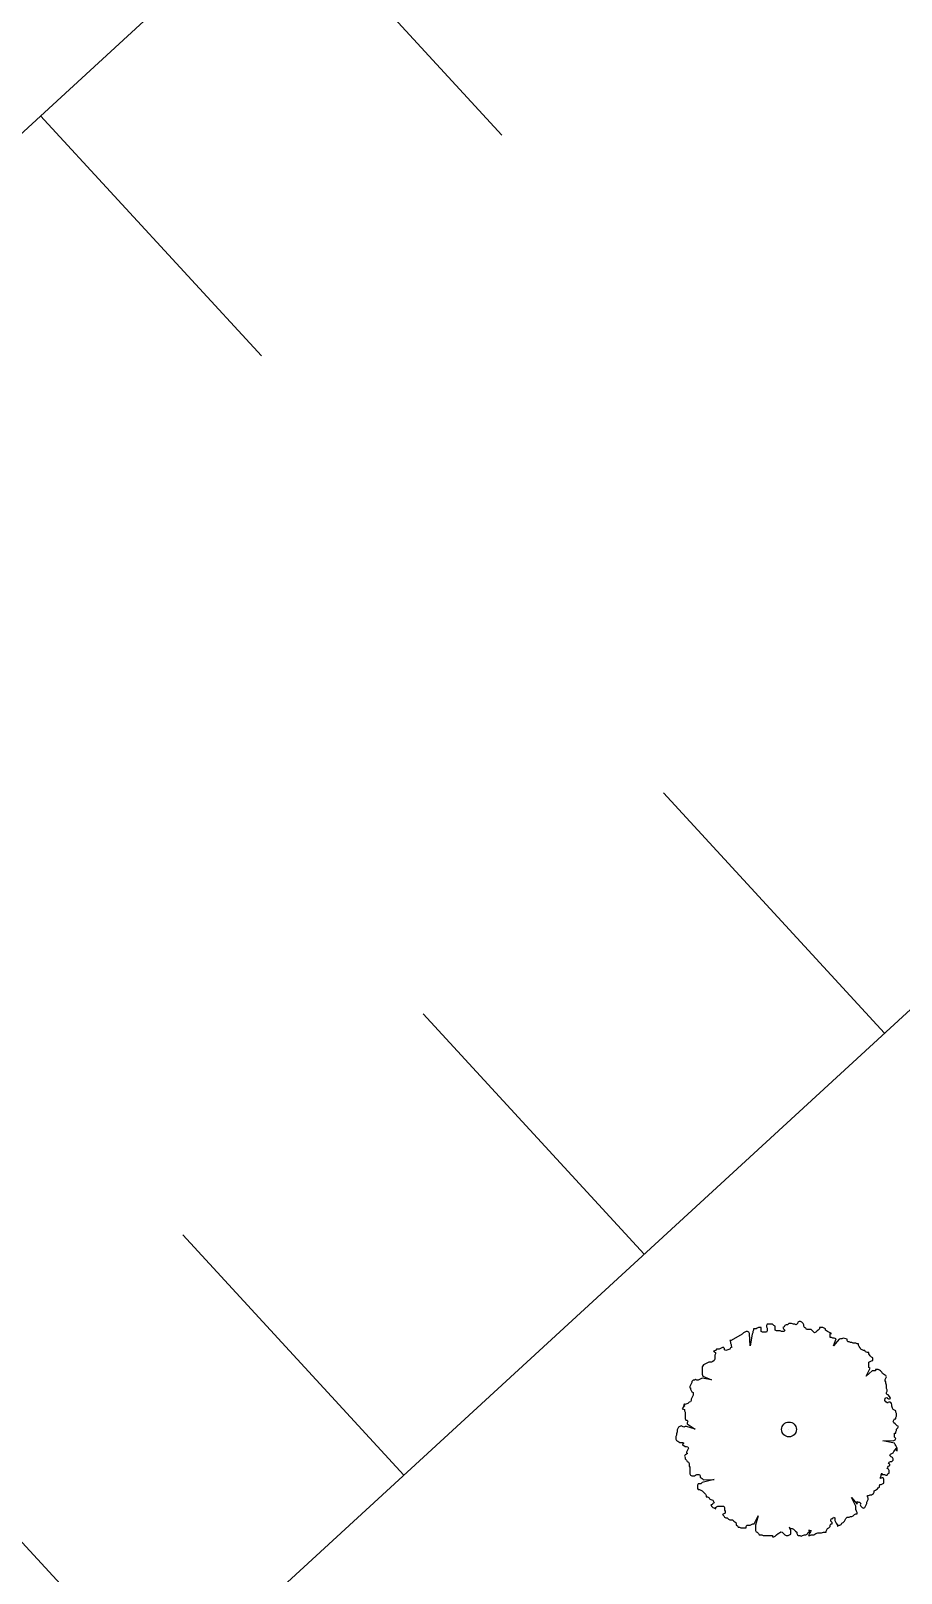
# Model space of a CAD drawing. Extents: x 99089 to 101049, y 99298 to 100905.
# Drawn here: x 99817.4 to 99846.7, y 100153.6 to 100205.6 of the extents above; entities that cross this region are included whole.
import ezdxf

# ---------------------------------------------------------------- set-up
doc = ezdxf.new("R2010")
doc.units = 0
doc.layers.add('Survey Exist Pavement', color=7, linetype='Continuous')
doc.layers.add('Survey Exist Trees', color=7, linetype='Continuous')

msp = doc.modelspace()

# ---------------------------------------------------------------- linework, layer by layer
at = {"layer": 'Survey Exist Pavement'}
for p, q in [((99825.852, 100210.191), (99833.299, 100202.094)), ((99817.756, 100202.744), (99825.202, 100194.648)), ((99846.189, 100171.832), (99838.742, 100179.928)), ((99838.093, 100164.385), (99830.646, 100172.481)), ((99829.997, 100156.938), (99822.55, 100165.034))]:
    msp.add_line(p, q, dxfattribs=at)
msp.add_lwpolyline([(99902.125, 100223.282), (99873.692, 100254.194), (99793.468, 100180.404), (99821.901, 100149.491)], close=True, dxfattribs=at)
at = {"layer": 'Survey Exist Trees'}
for p, q in [((99841.392, 100161.692), (99841.016, 100161.471)), ((99842.966, 100158.477), (99842.966, 100158.477))]:
    msp.add_line(p, q, dxfattribs=at)
for points in [[(99844.706, 100161.537), (99844.662, 100161.515), (99844.471, 100161.299), (99844.551, 100161.537), (99844.485, 100161.559), (99844.441, 100161.559), (99844.397, 100161.581), (99844.353, 100161.581), (99844.353, 100161.626), (99844.353, 100161.67), (99844.353, 100161.714), (99844.397, 100161.714), (99844.353, 100161.736), (99844.264, 100161.78), (99844.198, 100161.825), (99844.198, 100161.869), (99844.154, 100161.891), (99844.109, 100161.913), (99844.065, 100161.913), (99843.999, 100161.913), (99843.999, 100161.869), (99843.955, 100161.825), (99843.911, 100161.803), (99843.866, 100161.758), (99843.822, 100161.736), (99843.756, 100161.803), (99843.712, 100161.847), (99843.668, 100161.847), (99843.601, 100161.847), (99843.557, 100161.847), (99843.535, 100161.891), (99843.491, 100161.913), (99843.469, 100161.957), (99843.469, 100162.002), (99843.447, 100162.046), (99843.402, 100162.09), (99843.358, 100162.112), (99843.314, 100162.112), (99843.27, 100162.09), (99843.248, 100162.046), (99843.204, 100162.002), (99843.159, 100162.024), (99843.115, 100162.024), (99843.049, 100162.046), (99843.005, 100162.046), (99842.96, 100162.046), (99842.916, 100162.002), (99842.872, 100162.002), (99842.828, 100161.98), (99842.806, 100161.935), (99842.762, 100161.913), (99842.784, 100161.869), (99842.828, 100161.825), (99842.806, 100161.78), (99842.762, 100161.78), (99842.717, 100161.78), (99842.673, 100161.803), (99842.629, 100161.803), (99842.585, 100161.803), (99842.541, 100161.803), (99842.496, 100161.825), (99842.496, 100161.869), (99842.496, 100161.913), (99842.496, 100161.957), (99842.452, 100161.98), (99842.408, 100162.024), (99842.364, 100162.024), (99842.32, 100162.024), (99842.276, 100162.024), (99842.231, 100162.024), (99842.209, 100161.98), (99842.209, 100161.935), (99842.231, 100161.891), (99842.231, 100161.847), (99842.231, 100161.803), (99842.209, 100161.758), (99842.165, 100161.758), (99842.121, 100161.758), (99842.077, 100161.758), (99842.032, 100161.78), (99842.032, 100161.825), (99842.032, 100161.869), (99842.032, 100161.913), (99841.988, 100161.913), (99841.944, 100161.913), (99841.9, 100161.891), (99841.856, 100161.869), (99841.812, 100161.869), (99841.767, 100161.869), (99841.767, 100161.825), (99841.745, 100161.78), (99841.745, 100161.736), (99841.723, 100161.692), (99841.663, 100161.299), (99841.635, 100161.714), (99841.613, 100161.758), (99841.568, 100161.78), (99841.524, 100161.78), (99841.48, 100161.758), (99841.436, 100161.736), (99841.392, 100161.692)], [(99841.016, 100161.471), (99840.972, 100161.471), (99840.994, 100161.427), (99840.994, 100161.382), (99841.016, 100161.338), (99841.016, 100161.294), (99841.038, 100161.25), (99840.994, 100161.227), (99840.972, 100161.183), (99840.906, 100161.161), (99840.839, 100161.139), (99840.795, 100161.161), (99840.795, 100161.205), (99840.751, 100161.25), (99840.707, 100161.227), (99840.663, 100161.205), (99840.618, 100161.183), (99840.574, 100161.183), (99840.53, 100161.183), (99840.486, 100161.139), (99840.419, 100161.117), (99840.486, 100161.073), (99840.486, 100161.028), (99840.464, 100160.984), (99840.464, 100160.94), (99840.464, 100160.896), (99840.464, 100160.851), (99840.442, 100160.807), (99840.397, 100160.763), (99840.353, 100160.741), (99840.309, 100160.741), (99840.265, 100160.741), (99840.221, 100160.719), (99840.176, 100160.697), (99840.132, 100160.674), (99840.088, 100160.652), (99840.044, 100160.586), (99840.044, 100160.542), (99840.044, 100160.498), (99840.044, 100160.453), (99840.044, 100160.387), (99840.044, 100160.343), (99840.066, 100160.276), (99840.357, 100160.15), (99840.044, 100160.21), (99840, 100160.188), (99839.955, 100160.166), (99839.911, 100160.144)], [(99846.54, 100158.662), (99846.496, 100158.706), (99846.474, 100158.75), (99846.496, 100158.794), (99846.518, 100158.839), (99846.562, 100158.839), (99846.562, 100158.883), (99846.584, 100158.927), (99846.584, 100158.971), (99846.584, 100159.015), (99846.562, 100159.06), (99846.562, 100159.104), (99846.518, 100159.126), (99846.474, 100159.148), (99846.452, 100159.192), (99846.43, 100159.259), (99846.43, 100159.303), (99846.416, 100159.354), (99846.401, 100159.381), (99846.371, 100159.394), (99846.335, 100159.397), (99846.3, 100159.391), (99846.282, 100159.369), (99846.234, 100159.404), (99846.19, 100159.453), (99846.202, 100159.534), (99846.253, 100159.556), (99846.282, 100159.544), (99846.276, 100159.529), (99846.337, 100159.5), (99846.337, 100159.513), (99846.382, 100159.525), (99846.379, 100159.553), (99846.354, 100159.587), (99846.306, 100159.644), (99846.279, 100159.656), (99846.266, 100159.672), (99846.253, 100159.679), (99846.253, 100159.723), (99846.275, 100159.768), (99846.275, 100159.812), (99846.253, 100159.856), (99846.253, 100159.9), (99846.253, 100159.967), (99846.231, 100160.033), (99846.231, 100160.077), (99846.209, 100160.121), (99846.209, 100160.166), (99846.231, 100160.21), (99846.253, 100160.254), (99846.231, 100160.298), (99846.187, 100160.321), (99846.12, 100160.365), (99846.098, 100160.409), (99846.054, 100160.453), (99846.01, 100160.475), (99845.966, 100160.498), (99845.921, 100160.498), (99845.877, 100160.498), (99845.877, 100160.453), (99845.811, 100160.453), (99845.767, 100160.453), (99845.566, 100160.273), (99845.7, 100160.542), (99845.656, 100160.564), (99845.656, 100160.608), (99845.656, 100160.652), (99845.656, 100160.697), (99845.656, 100160.741), (99845.7, 100160.763), (99845.745, 100160.785), (99845.789, 100160.807), (99845.789, 100160.851), (99845.789, 100160.896), (99845.745, 100160.918), (99845.7, 100160.962), (99845.656, 100161.028), (99845.656, 100161.073), (99845.612, 100161.073), (99845.546, 100161.095), (99845.524, 100161.139), (99845.479, 100161.139), (99845.435, 100161.161), (99845.391, 100161.183), (99845.369, 100161.227), (99845.325, 100161.272), (99845.303, 100161.316), (99845.303, 100161.36), (99845.258, 100161.36), (99845.214, 100161.382), (99845.17, 100161.382), (99845.126, 100161.382), (99845.082, 100161.404), (99845.038, 100161.404), (99844.993, 100161.427), (99844.949, 100161.427), (99844.927, 100161.471), (99844.927, 100161.515), (99844.794, 100161.559), (99844.75, 100161.537), (99844.706, 100161.537)], [(99839.911, 100160.144), (99839.867, 100160.144), (99839.823, 100160.166), (99839.779, 100160.144), (99839.734, 100160.144), (99839.69, 100160.099), (99839.69, 100160.055), (99839.668, 100160.011), (99839.646, 100159.967), (99839.624, 100159.922), (99839.624, 100159.878), (99839.646, 100159.878), (99839.646, 100159.834), (99839.668, 100159.79), (99839.69, 100159.745), (99839.734, 100159.723), (99839.734, 100159.679), (99839.734, 100159.635), (99839.712, 100159.591), (99839.69, 100159.546), (99839.668, 100159.502), (99839.668, 100159.458), (99839.646, 100159.414), (99839.602, 100159.392), (99839.558, 100159.347), (99839.491, 100159.325), (99839.461, 100159.319), (99839.462, 100159.332), (99839.451, 100159.339), (99839.415, 100159.29), (99839.419, 100159.286), (99839.463, 100159.278), (99839.439, 100159.268), (99839.425, 100159.259), (99839.368, 100159.177), (99839.447, 100159.148), (99839.447, 100159.104), (99839.469, 100159.06), (99839.469, 100159.015), (99839.469, 100158.971), (99839.469, 100158.927), (99839.469, 100158.883), (99839.469, 100158.839), (99839.491, 100158.794), (99839.536, 100158.794), (99839.558, 100158.75), (99839.536, 100158.706), (99839.536, 100158.662), (99839.809, 100158.488), (99839.514, 100158.573), (99839.469, 100158.573), (99839.425, 100158.551), (99839.381, 100158.573), (99839.337, 100158.595), (99839.293, 100158.573), (99839.248, 100158.551), (99839.226, 100158.507), (99839.204, 100158.462), (99839.204, 100158.396), (99839.182, 100158.33), (99839.182, 100158.286), (99839.16, 100158.241), (99839.16, 100158.197), (99839.16, 100158.153), (99839.182, 100158.109), (99839.226, 100158.086), (99839.293, 100158.042), (99839.337, 100158.042), (99839.381, 100158.042), (99839.425, 100158.02), (99839.396, 100158.006), (99839.387, 100157.983), (99839.381, 100157.954), (99839.425, 100157.932), (99839.469, 100157.909), (99839.514, 100157.909), (99839.558, 100157.887), (99839.58, 100157.843), (99839.558, 100157.799), (99839.536, 100157.755), (99839.514, 100157.71), (99839.512, 100157.705), (99839.512, 100157.692), (99839.543, 100157.665), (99839.512, 100157.652), (99839.514, 100157.644), (99839.469, 100157.622), (99839.447, 100157.578), (99839.469, 100157.533), (99839.469, 100157.489), (99839.514, 100157.445), (99839.536, 100157.401), (99839.58, 100157.379), (99839.602, 100157.334), (99839.602, 100157.29), (99839.602, 100157.246), (99839.624, 100157.202), (99839.624, 100157.157), (99839.624, 100157.113), (99839.624, 100157.069), (99839.624, 100157.025)], [(99845.214, 100155.852), (99845.214, 100155.897), (99845.072, 100156.189), (99845.258, 100155.963), (99845.258, 100156.007), (99845.258, 100156.051), (99845.303, 100156.029), (99845.347, 100156.029), (99845.391, 100155.985), (99845.369, 100155.941), (99845.391, 100155.897), (99845.435, 100155.852), (99845.479, 100155.83), (99845.524, 100155.852), (99845.546, 100155.897), (99845.568, 100155.941), (99845.59, 100155.985), (99845.59, 100156.029), (99845.612, 100156.074), (99845.634, 100156.118), (99845.634, 100156.162), (99845.612, 100156.206), (99845.612, 100156.25), (99845.656, 100156.25), (99845.7, 100156.273), (99845.745, 100156.273), (99845.811, 100156.317), (99845.833, 100156.361), (99845.833, 100156.405), (99845.877, 100156.427), (99845.943, 100156.472), (99845.966, 100156.516), (99846.01, 100156.538), (99846.01, 100156.582), (99846.032, 100156.627), (99846.076, 100156.627), (99846.12, 100156.649), (99846.164, 100156.671), (99846.164, 100156.715), (99846.164, 100156.759), (99846.164, 100156.803), (99846.142, 100156.848), (99846.098, 100156.848), (99846.054, 100156.826), (99846.054, 100156.87), (99846.076, 100156.914), (99846.076, 100156.958), (99846.098, 100157.003), (99846.098, 100156.958), (99846.142, 100156.958), (99846.187, 100156.958), (99846.231, 100156.936), (99846.275, 100156.936), (99846.297, 100156.98), (99846.341, 100157.003), (99846.341, 100157.047), (99846.341, 100157.091), (99846.319, 100157.135), (99846.275, 100157.157), (99846.297, 100157.202), (99846.319, 100157.246), (99846.363, 100157.268), (99846.363, 100157.312), (99846.319, 100157.334), (99846.341, 100157.379), (99846.385, 100157.401), (99846.43, 100157.401), (99846.474, 100157.445), (99846.474, 100157.489), (99846.452, 100157.533), (99846.407, 100157.556), (99846.363, 100157.6), (99846.385, 100157.644), (99846.43, 100157.666), (99846.474, 100157.688), (99846.496, 100157.733), (99846.584, 100157.843), (99846.562, 100157.777), (99846.606, 100157.755), (99846.606, 100157.799), (99846.606, 100157.843), (99846.584, 100157.887), (99846.562, 100157.932), (99846.54, 100157.976), (99846.518, 100158.02), (99846.132, 100158.099), (99846.496, 100158.109), (99846.54, 100158.131), (99846.562, 100158.175), (99846.518, 100158.219), (99846.518, 100158.263), (99846.518, 100158.308), (99846.518, 100158.352), (99846.562, 100158.352), (99846.562, 100158.396), (99846.584, 100158.44), (99846.584, 100158.485), (99846.628, 100158.529), (99846.651, 100158.573), (99846.606, 100158.595), (99846.54, 100158.662)], [(99839.624, 100157.025), (99839.624, 100156.98), (99839.646, 100156.936), (99839.69, 100156.914), (99839.734, 100156.914), (99839.779, 100156.914), (99839.823, 100156.936), (99839.867, 100156.958), (99839.911, 100156.958), (99839.955, 100156.958), (99839.978, 100156.914), (99839.978, 100156.87), (99840.044, 100156.826), (99840.088, 100156.781), (99840.445, 100156.79), (99840.044, 100156.693), (99840, 100156.649), (99839.955, 100156.649), (99839.911, 100156.649), (99839.889, 100156.604), (99839.889, 100156.56), (99839.889, 100156.494), (99839.911, 100156.45), (99839.955, 100156.45), (99840, 100156.427), (99840.044, 100156.405), (99840.11, 100156.339), (99840.154, 100156.295), (99840.176, 100156.25), (99840.176, 100156.206), (99840.221, 100156.206), (99840.265, 100156.184), (99840.287, 100156.14), (99840.331, 100156.118), (99840.397, 100156.096), (99840.419, 100156.051), (99840.442, 100156.007), (99840.397, 100155.985), (99840.375, 100155.941), (99840.331, 100155.941), (99840.353, 100155.897), (99840.397, 100155.852), (99840.464, 100155.83), (99840.508, 100155.808), (99840.486, 100155.852), (99840.53, 100155.874), (99840.574, 100155.897), (99840.618, 100155.897), (99840.663, 100155.897), (99840.707, 100155.897), (99840.773, 100155.897), (99840.795, 100155.852), (99840.795, 100155.808), (99840.795, 100155.764), (99840.817, 100155.72), (99840.817, 100155.653), (99840.773, 100155.631), (99840.729, 100155.609), (99840.773, 100155.565), (99840.795, 100155.521), (99840.839, 100155.498), (99840.883, 100155.498), (99840.928, 100155.454), (99840.972, 100155.432), (99841.016, 100155.432), (99841.06, 100155.432), (99841.104, 100155.388), (99841.171, 100155.344), (99841.193, 100155.299), (99841.193, 100155.255), (99841.237, 100155.233), (99841.259, 100155.189), (99841.303, 100155.189), (99841.347, 100155.167), (99841.392, 100155.167), (99841.458, 100155.167), (99841.524, 100155.167), (99841.524, 100155.211), (99841.546, 100155.255), (99841.591, 100155.255), (99841.657, 100155.255), (99841.701, 100155.277), (99841.745, 100155.299), (99841.789, 100155.299), (99841.928, 100155.571), (99841.834, 100155.255), (99841.834, 100155.211), (99841.834, 100155.167), (99841.834, 100155.122), (99841.834, 100155.078), (99841.856, 100155.034), (99841.9, 100155.012), (99841.944, 100154.968), (99841.966, 100154.923), (99842.01, 100154.923), (99842.055, 100154.923), (99842.099, 100154.901), (99842.143, 100154.901), (99842.187, 100154.901), (99842.231, 100154.901), (99842.276, 100154.901)], [(99842.276, 100154.901), (99842.32, 100154.901), (99842.364, 100154.901), (99842.408, 100154.901), (99842.408, 100154.857), (99842.452, 100154.857), (99842.496, 100154.879), (99842.541, 100154.923), (99842.607, 100154.968), (99842.651, 100154.99), (99842.695, 100155.034), (99842.74, 100155.012), (99842.784, 100154.968), (99842.828, 100154.923), (99842.872, 100154.901), (99842.938, 100154.901), (99842.983, 100154.923), (99843.027, 100154.945), (99843.027, 100154.945), (99843.027, 100155.012), (99843.027, 100155.078), (99843.005, 100155.122), (99842.983, 100155.189), (99842.983, 100155.144), (99843.027, 100155.144), (99843.071, 100155.144), (99843.115, 100155.122), (99843.181, 100155.056), (99843.226, 100155.012), (99843.226, 100154.968), (99843.248, 100154.923), (99843.292, 100154.901), (99843.336, 100154.901), (99843.38, 100154.879), (99843.425, 100154.901), (99843.491, 100154.923), (99843.535, 100154.923), (99843.579, 100154.945), (99843.601, 100154.99), (99843.645, 100155.034), (99843.668, 100155.078), (99843.623, 100155.078), (99843.668, 100155.078), (99843.712, 100155.078), (99843.69, 100155.034), (99843.668, 100154.99), (99843.645, 100154.945), (99843.623, 100154.901), (99843.668, 100154.901), (99843.712, 100154.923), (99843.756, 100154.923), (99843.8, 100154.923), (99843.866, 100154.968), (99843.933, 100154.99), (99843.977, 100154.99), (99844.021, 100154.99), (99844.065, 100154.99), (99844.132, 100155.012), (99844.176, 100155.012), (99844.22, 100155.012), (99844.22, 100155.056), (99844.242, 100155.1), (99844.264, 100155.144), (99844.308, 100155.167), (99844.353, 100155.211), (99844.353, 100155.255), (99844.375, 100155.299), (99844.419, 100155.299), (99844.419, 100155.344), (99844.375, 100155.388), (99844.375, 100155.432), (99844.397, 100155.476), (99844.441, 100155.476), (99844.463, 100155.521), (99844.507, 100155.498), (99844.507, 100155.454), (99844.507, 100155.41), (99844.529, 100155.366), (99844.551, 100155.321), (99844.596, 100155.255), (99844.596, 100155.211), (99844.64, 100155.255), (99844.684, 100155.255), (99844.728, 100155.277), (99844.75, 100155.321), (99844.794, 100155.344), (99844.839, 100155.388), (99844.861, 100155.432), (99844.883, 100155.476), (99844.927, 100155.521), (99844.993, 100155.521), (99845.038, 100155.543), (99845.082, 100155.543), (99845.126, 100155.565), (99845.17, 100155.609), (99845.214, 100155.631), (99845.258, 100155.631), (99845.258, 100155.675), (99845.236, 100155.72), (99845.214, 100155.786), (99845.214, 100155.852)]]:
    msp.add_lwpolyline(points, dxfattribs=at)
msp.add_circle((99842.966, 100158.477), 0.25, dxfattribs=at)
msp.add_spline([(99708.956, 100746.98), (99744.349, 100746.98), (99761.475, 100717.283), (99780.885, 100709.288), (99813.995, 100700.15), (99843.68, 100681.875), (99844.821, 100654.463), (99837.971, 100622.481), (99815.136, 100597.353), (99823.129, 100587.074), (99837.971, 100589.358), (99839.113, 100579.078), (99890.491, 100565.372), (99883.64, 100525.395), (99872.223, 100476.281), (99890.491, 100435.163), (99875.648, 100396.328), (99852.814, 100386.049), (99810.57, 100359.778), (99753.483, 100331.224), (99752.341, 100269.546), (99708.956, 100231.853), (99672.42, 100279.825), (99651.869, 100314.091), (99622.184, 100372.342), (99579.94, 100363.205), (99561.673, 100339.219), (99547.972, 100307.238), (99506.87, 100301.527), (99492.027, 100253.555), (99514.862, 100197.588), (99538.838, 100148.474), (99495.452, 100087.938), (99466.909, 100099.36), (99416.673, 100077.658), (99398.405, 100043.392), (99357.303, 100004.558), (99323.051, 100001.132), (99289.941, 100017.122), (99224.862, 100033.113), (99184.902, 100029.686), (99151.792, 100022.833), (99124.39, 99976.003), (99108.406, 99926.889), (99088.997, 99900.619)], degree=3, dxfattribs=at)

doc.saveas('drawing.dxf')
